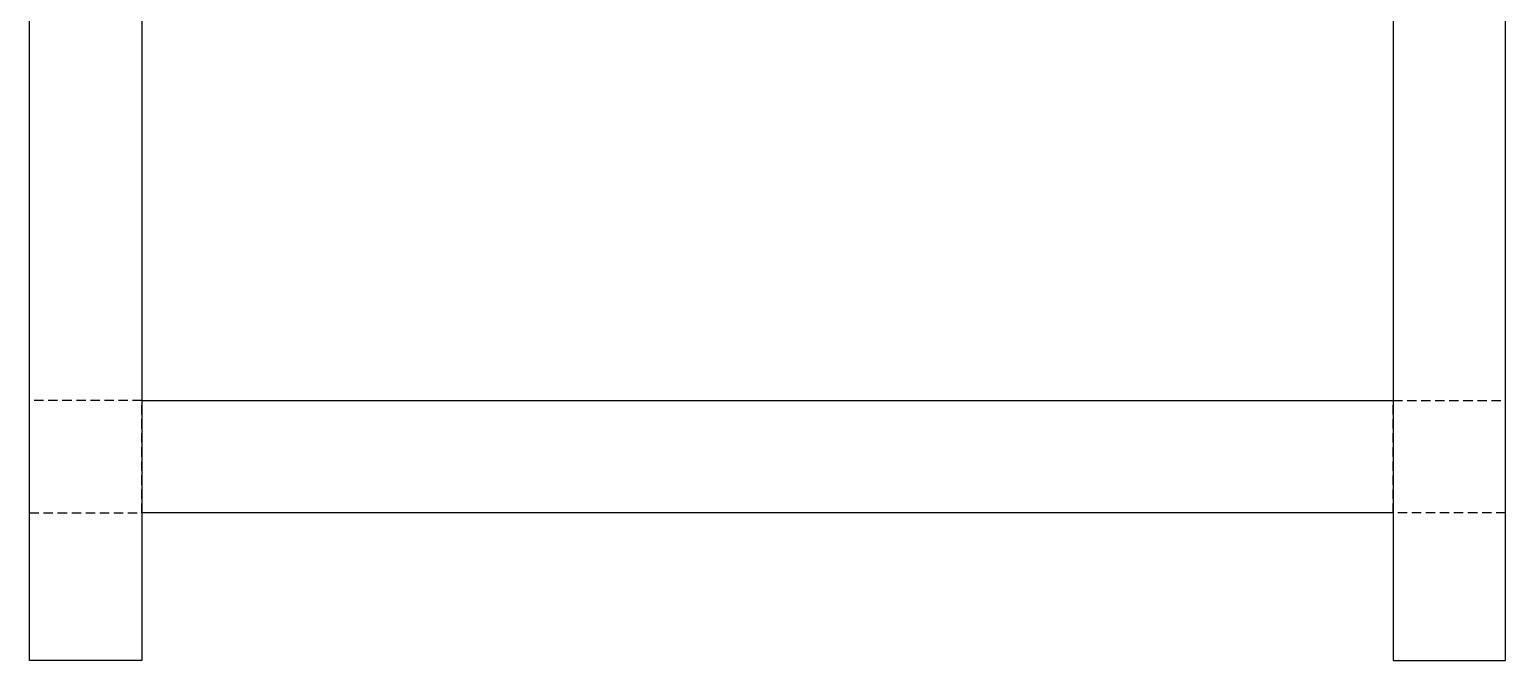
# Model space of a CAD drawing. Header units: centimetres. Extents: x -4347 to 28631, y 41590 to 109107.
# Drawn here: x 13097 to 13597, y 50419 to 50633 of the extents above; entities that cross this region are included whole.
import ezdxf

# ---------------------------------------------------------------- set-up
doc = ezdxf.new("R2010")
doc.units = ezdxf.units.CM
doc.header["$LTSCALE"] = 0.5
doc.linetypes.add('DASHED2', pattern=[9.525, 6.35, -3.175])

msp = doc.modelspace()

# ---------------------------------------------------------------- linework, layer by layer
for p, q in [((13558.967, 51580.685), (13558.967, 50418.785)), ((13597.067, 50418.785), (13597.067, 51580.685)), ((13097.067, 50418.785), (13097.067, 51498.785)), ((13135.167, 51483.004), (13135.167, 50418.785)), ((13135.167, 50506.885), (13558.967, 50506.885)), ((13558.967, 50468.785), (13135.167, 50468.785)), ((13135.167, 50418.785), (13097.067, 50418.785)), ((13558.967, 50418.785), (13597.067, 50418.785))]:
    msp.add_line(p, q)
at = {"linetype": 'DASHED2'}
for p, q in [((13135.167, 50506.885), (13097.067, 50506.885)), ((13135.167, 50468.785), (13135.167, 50506.885)), ((13558.967, 50468.785), (13558.967, 50506.885)), ((13558.967, 50506.885), (13597.067, 50506.885)), ((13558.967, 50506.885), (13558.967, 50468.785)), ((13097.067, 50468.785), (13135.167, 50468.785)), ((13597.067, 50468.785), (13558.967, 50468.785))]:
    msp.add_line(p, q, dxfattribs=at)

doc.saveas('drawing.dxf')
